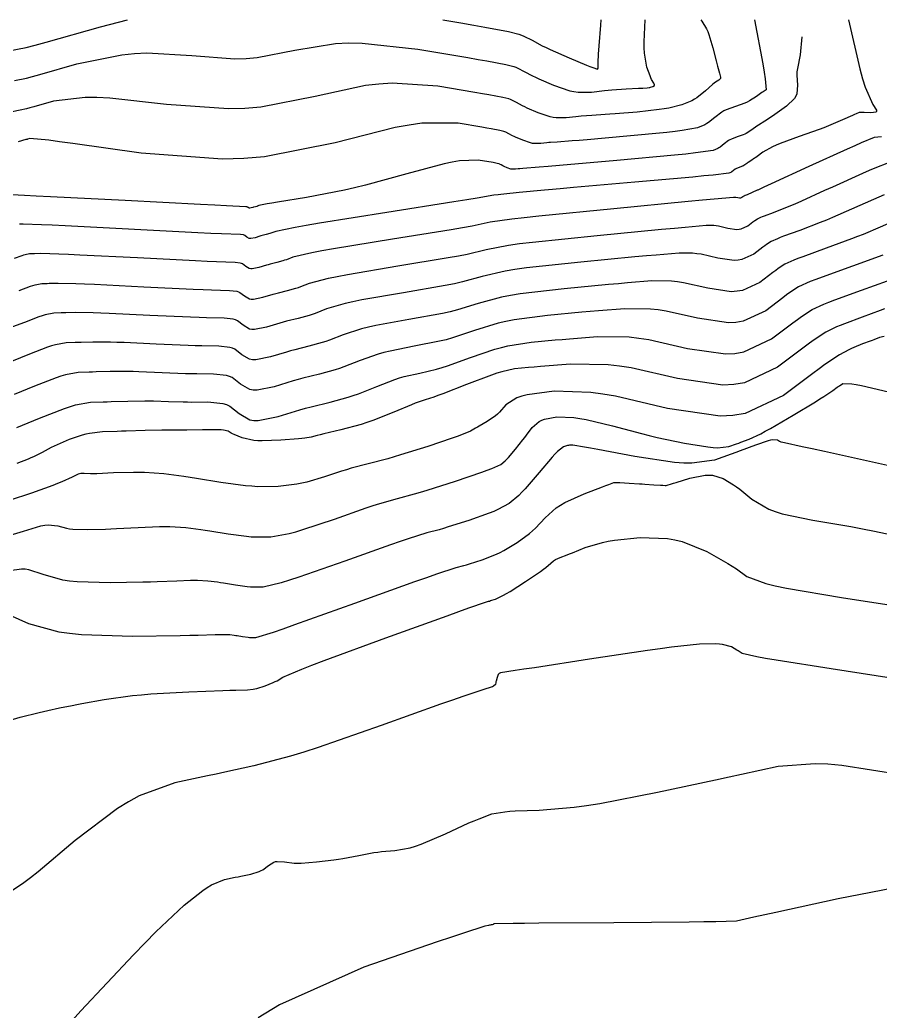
# Model space of a CAD drawing. Header units: metres. Extents: x 837476 to 838477, y 1189012 to 1191014.
# Drawn here: x 837541.3 to 837611.4, y 1190933.2 to 1191013.9 of the extents above; entities that cross this region are included whole.
import ezdxf

# ---------------------------------------------------------------- set-up
doc = ezdxf.new("R2010")
doc.units = ezdxf.units.M
doc.header["$LTSCALE"] = 0.3
doc.layers.add('COTAS 10', color=1, linetype='Continuous')
doc.layers.add('COTAS INT', color=252, linetype='Continuous')

msp = doc.modelspace()

# ---------------------------------------------------------------- linework, layer by layer
at = {"layer": 'COTAS 10'}
for points in [[(837540.443, 1191011.338), (837541.86, 1191011.626), (837542.594, 1191011.816), (837543.476, 1191012.054), (837547.893, 1191013.312), (837550.094, 1191013.872)], [(837608.801, 1191013.872), (837608.802, 1191013.869), (837609.736, 1191009.892), (837609.96, 1191009.083), (837610.168, 1191008.399), (837610.793, 1191006.983), (837611.086, 1191006.517), (837611.085, 1191006.432), (837611.049, 1191006.367), (837610.621, 1191006.293), (837610.076, 1191006.33), (837609.966, 1191006.335), (837609.873, 1191006.338), (837609.685, 1191006.33), (837609.431, 1191006.223), (837609.298, 1191006.164), (837609.137, 1191006.091), (837608.328, 1191005.721), (837607.185, 1191005.236), (837606.813, 1191005.091), (837606.418, 1191004.942), (837604.792, 1191004.365), (837603.256, 1191003.8), (837602.917, 1191003.659), (837602.615, 1191003.524), (837601.839, 1191003.093), (837601.364, 1191002.751), (837601.253, 1191002.673), (837601.15, 1191002.602), (837600.852, 1191002.404), (837600.631, 1191002.262), (837600.576, 1191002.225), (837600.525, 1191002.19), (837600.364, 1191002.074), (837600.205, 1191001.974), (837600.156, 1191001.95), (837600.104, 1191001.926), (837599.895, 1191001.853), (837599.688, 1191001.777), (837599.637, 1191001.752), (837599.589, 1191001.724), (837599.438, 1191001.61), (837599.298, 1191001.499), (837599.257, 1191001.473), (837599.215, 1191001.449), (837599.054, 1191001.381), (837597.78, 1191001.237), (837597.036, 1191001.166), (837596.122, 1191001.08), (837591.409, 1191000.656), (837586.426, 1191000.214), (837585.341, 1191000.117), (837584.385, 1191000.031), (837584.047, 1191000), (837581.998, 1190999.812), (837580.739, 1190999.689), (837580.494, 1190999.663), (837580.293, 1190999.641), (837579.941, 1190999.593), (837578.568, 1190999.364), (837577.724, 1190999.229), (837576.678, 1190999.062), (837571.226, 1190998.197), (837565.723, 1190997.311), (837564.645, 1190997.13), (837563.761, 1190996.976), (837562.181, 1190996.656), (837561.865, 1190996.53), (837561.778, 1190996.5), (837561.691, 1190996.473), (837561.381, 1190996.389), (837561.058, 1190996.309), (837560.963, 1190996.283), (837560.865, 1190996.255), (837560.494, 1190996.143), (837560.157, 1190996.077), (837560.081, 1190996.078), (837560.014, 1190996.087), (837559.832, 1190996.193), (837559.67, 1190996.321), (837559.615, 1190996.345), (837559.555, 1190996.364), (837559.299, 1190996.392), (837557.765, 1190996.455), (837556.899, 1190996.496), (837555.841, 1190996.548), (837545.021, 1190997.096), (837543.97, 1190997.148), (837543.112, 1190997.189), (837541.621, 1190997.251), (837541.406, 1190997.245), (837541.352, 1190997.243), (837541.301, 1190997.241)], [(837575.785, 1191013.872), (837577.248, 1191013.626), (837578.308, 1191013.444), (837579.209, 1191013.288), (837581.137, 1191012.935), (837581.972, 1191012.71), (837582.183, 1191012.635), (837582.386, 1191012.553), (837583.046, 1191012.212), (837583.876, 1191011.763), (837584.185, 1191011.614), (837584.529, 1191011.454), (837586.058, 1191010.784), (837587.481, 1191010.19), (837587.757, 1191010.078), (837587.983, 1191009.988), (837588.373, 1191009.85), (837588.419, 1191009.936), (837588.427, 1191009.987), (837588.433, 1191010.05), (837588.437, 1191010.377), (837588.463, 1191011.092), (837588.483, 1191011.399), (837588.507, 1191011.754), (837588.641, 1191013.432), (837588.671, 1191013.872)], [(837611.6, 1190994.715), (837609.145, 1190993.837), (837606.652, 1190992.932), (837606.136, 1190992.736), (837605.695, 1190992.563), (837604.732, 1190992.139), (837604.036, 1190991.678), (837603.765, 1190991.482), (837603.458, 1190991.258), (837602.065, 1190990.201), (837600.232, 1190989.347), (837599.648, 1190989.249), (837599.032, 1190989.212), (837596.528, 1190989.581), (837593.963, 1190990.165), (837593.307, 1190990.263), (837592.675, 1190990.334), (837590.587, 1190990.364), (837588.448, 1190990.189), (837587.784, 1190990.132), (837587.087, 1190990.07), (837584.311, 1190989.813), (837581.583, 1190989.453), (837580.917, 1190989.327), (837580.289, 1190989.189), (837578.347, 1190988.593), (837576.57, 1190987.987), (837576.046, 1190987.842), (837575.509, 1190987.707), (837573.457, 1190987.304), (837571.477, 1190986.919), (837570.985, 1190986.796), (837570.519, 1190986.667), (837569.039, 1190986.138), (837567.728, 1190985.62), (837567.368, 1190985.496), (837567.009, 1190985.38), (837565.724, 1190985.034), (837564.384, 1190984.701), (837563.99, 1190984.594), (837563.587, 1190984.48), (837562.047, 1190984.016), (837560.651, 1190983.739), (837560.338, 1190983.744), (837560.056, 1190983.783), (837559.304, 1190984.22), (837558.633, 1190984.752), (837558.403, 1190984.852), (837558.154, 1190984.931), (837557.096, 1190985.045), (837555.738, 1190985.049), (837555.3, 1190985.059), (837554.836, 1190985.072), (837552.936, 1190985.154), (837551.024, 1190985.233), (837550.553, 1190985.245), (837550.106, 1190985.253), (837548.702, 1190985.246), (837547.547, 1190985.212), (837547.257, 1190985.203), (837546.98, 1190985.194), (837546.09, 1190985.164), (837545.055, 1190984.977), (837544.687, 1190984.869), (837544.284, 1190984.737), (837542.532, 1190984.058), (837540.867, 1190983.38)], [(837611.974, 1190977.593), (837606.863, 1190978.73), (837605.864, 1190978.95), (837605.044, 1190979.13), (837603.586, 1190979.439), (837603.326, 1190979.5), (837603.263, 1190979.524), (837603.203, 1190979.551), (837603.016, 1190979.674), (837602.646, 1190979.696), (837602.47, 1190979.66), (837602.262, 1190979.605), (837601.245, 1190979.255), (837599.987, 1190978.782), (837599.627, 1190978.65), (837599.262, 1190978.517), (837597.9, 1190978.034), (837596.057, 1190977.782), (837595.389, 1190977.796), (837594.653, 1190977.845), (837591.422, 1190978.325), (837588.411, 1190978.903), (837587.812, 1190979.015), (837587.316, 1190979.105), (837586.375, 1190979.259), (837586.09, 1190979.248), (837586.008, 1190979.235), (837585.924, 1190979.219), (837585.61, 1190979.124), (837585.108, 1190978.728), (837584.905, 1190978.521), (837584.675, 1190978.272), (837583.616, 1190977.023), (837582.487, 1190975.709), (837582.213, 1190975.419), (837581.956, 1190975.162), (837581.17, 1190974.501), (837580.256, 1190974.017), (837579.919, 1190973.871), (837579.546, 1190973.721), (837577.895, 1190973.136), (837576.222, 1190972.602), (837575.835, 1190972.484), (837575.48, 1190972.379), (837574.473, 1190972.109), (837572.965, 1190971.644), (837572.295, 1190971.417), (837571.516, 1190971.147), (837567.787, 1190969.819), (837564.066, 1190968.516), (837563.292, 1190968.263), (837562.628, 1190968.057), (837561.153, 1190967.701), (837560.349, 1190967.694), (837560.107, 1190967.708), (837559.858, 1190967.729), (837558.89, 1190967.862), (837557.923, 1190968.021), (837557.674, 1190968.059), (837557.433, 1190968.093), (837556.632, 1190968.194), (837555.79, 1190968.244), (837555.524, 1190968.247), (837555.243, 1190968.245), (837554.109, 1190968.199), (837552.53, 1190968.131), (837551.968, 1190968.115), (837551.352, 1190968.1), (837548.68, 1190968.056), (837546.006, 1190968.136), (837545.388, 1190968.199), (837544.825, 1190968.279), (837543.235, 1190968.719), (837542.061, 1190969.104), (837541.76, 1190969.151), (837541.47, 1190969.171), (837540.507, 1190969.026)], [(837613.281, 1190943.379), (837607.956, 1190942.341), (837602.896, 1190941.23), (837601.101, 1190940.836), (837599.679, 1190940.525), (837597.995, 1190940.471), (837597.022, 1190940.456), (837595.829, 1190940.441), (837589.692, 1190940.389), (837583.599, 1190940.345), (837582.434, 1190940.336), (837581.495, 1190940.329), (837579.992, 1190940.313), (837579.957, 1190940.3), (837579.944, 1190940.294), (837579.929, 1190940.288), (837579.864, 1190940.258), (837579.798, 1190940.229), (837579.782, 1190940.224), (837579.767, 1190940.219), (837579.725, 1190940.212), (837579.622, 1190940.195), (837579.569, 1190940.184), (837579.507, 1190940.172), (837579.192, 1190940.105), (837577.451, 1190939.544), (837576.488, 1190939.22), (837575.317, 1190938.822), (837569.352, 1190936.773), (837562.483, 1190933.702), (837560.742, 1190932.66)]]:
    msp.add_lwpolyline(points, dxfattribs=at)
at = {"layer": 'COTAS INT'}
for points in [[(837596.792, 1191013.872), (837596.864, 1191013.776), (837597.251, 1191013.146), (837597.35, 1191012.921), (837597.447, 1191012.674), (837597.768, 1191011.602), (837598.035, 1191010.548), (837598.098, 1191010.312), (837598.155, 1191010.101), (837598.319, 1191009.544), (837598.39, 1191009.213), (837598.388, 1191009.146), (837598.377, 1191009.089), (837598.259, 1191008.97), (837597.983, 1191008.804), (837597.873, 1191008.718), (837597.748, 1191008.615), (837597.174, 1191008.096), (837596.471, 1191007.533), (837596.264, 1191007.403), (837596.052, 1191007.283), (837595.245, 1191006.942), (837594.174, 1191006.69), (837593.796, 1191006.627), (837593.383, 1191006.566), (837591.599, 1191006.37), (837589.807, 1191006.219), (837589.389, 1191006.186), (837589.005, 1191006.158), (837587.903, 1191006.088), (837587.048, 1191006.032), (837586.82, 1191006.012), (837586.595, 1191005.989), (837585.816, 1191005.893), (837585.008, 1191005.889), (837584.765, 1191005.925), (837584.514, 1191005.978), (837583.542, 1191006.305), (837582.648, 1191006.696), (837582.447, 1191006.79), (837582.266, 1191006.877), (837581.781, 1191007.14), (837581.395, 1191007.339), (837581.276, 1191007.387), (837581.153, 1191007.431), (837580.665, 1191007.562), (837579.537, 1191007.768), (837579.011, 1191007.86), (837578.391, 1191007.966), (837575.378, 1191008.473), (837571.642, 1191008.712), (837570.567, 1191008.649), (837569.473, 1191008.529), (837565.378, 1191007.632), (837560.96, 1191006.766), (837559.664, 1191006.666), (837558.337, 1191006.627), (837553.279, 1191006.994), (837548.665, 1191007.497), (837547.616, 1191007.544), (837546.668, 1191007.551), (837544.07, 1191007.244), (837542.47, 1191006.788), (837542.151, 1191006.702), (837541.886, 1191006.633), (837541.373, 1191006.529), (837540.713, 1191006.389)], [(837540.908, 1191008.933), (837541.873, 1191009.13), (837542.373, 1191009.259), (837542.973, 1191009.421), (837545.982, 1191010.278), (837549.646, 1191011.034), (837550.66, 1191011.132), (837551.673, 1191011.183), (837555.331, 1191010.966), (837558.845, 1191010.711), (837559.767, 1191010.738), (837560.667, 1191010.807), (837563.736, 1191011.408), (837567.049, 1191011.954), (837568.103, 1191011.987), (837569.217, 1191011.97), (837573.736, 1191011.483), (837577.819, 1191010.796), (837578.659, 1191010.652), (837579.373, 1191010.528), (837580.901, 1191010.248), (837581.562, 1191010.07), (837581.73, 1191010.011), (837581.89, 1191009.946), (837582.414, 1191009.676), (837583.071, 1191009.32), (837583.316, 1191009.202), (837583.588, 1191009.075), (837584.8, 1191008.544), (837586.118, 1191008.102), (837586.458, 1191008.03), (837586.786, 1191007.981), (837587.882, 1191007.986), (837588.938, 1191008.117), (837589.242, 1191008.147), (837589.552, 1191008.175), (837590.711, 1191008.251), (837591.699, 1191008.3), (837591.9, 1191008.311), (837592.071, 1191008.32), (837592.424, 1191008.342), (837592.583, 1191008.365), (837592.63, 1191008.375), (837592.679, 1191008.387), (837592.868, 1191008.441), (837593.001, 1191008.524), (837593.015, 1191008.554), (837593.019, 1191008.586), (837592.949, 1191008.73), (837592.781, 1191009.025), (837592.724, 1191009.154), (837592.661, 1191009.303), (837592.395, 1191010.013), (837592.196, 1191011.167), (837592.175, 1191011.596), (837592.17, 1191012.073), (837592.261, 1191013.872)], [(837601.143, 1191013.872), (837601.145, 1191013.86), (837601.824, 1191010.292), (837601.944, 1191009.608), (837602.034, 1191009.057), (837602.118, 1191008.166), (837601.93, 1191008.066), (837601.85, 1191008.013), (837601.758, 1191007.95), (837601.326, 1191007.63), (837600.752, 1191007.27), (837600.571, 1191007.181), (837600.38, 1191007.096), (837599.614, 1191006.829), (837598.851, 1191006.548), (837598.664, 1191006.454), (837598.486, 1191006.354), (837597.929, 1191005.934), (837597.413, 1191005.522), (837597.262, 1191005.426), (837597.106, 1191005.338), (837596.514, 1191005.088), (837595.259, 1191004.862), (837594.686, 1191004.79), (837594.014, 1191004.713), (837590.774, 1191004.398), (837587.543, 1191004.117), (837586.877, 1191004.061), (837586.312, 1191004.015), (837585.096, 1191003.925), (837584.544, 1191003.889), (837584.397, 1191003.876), (837584.252, 1191003.862), (837583.75, 1191003.799), (837583.229, 1191003.797), (837583.072, 1191003.82), (837582.911, 1191003.854), (837582.284, 1191004.065), (837581.707, 1191004.317), (837581.578, 1191004.378), (837581.461, 1191004.434), (837581.148, 1191004.603), (837580.899, 1191004.732), (837580.823, 1191004.763), (837580.743, 1191004.791), (837580.429, 1191004.876), (837579.702, 1191005.009), (837579.362, 1191005.068), (837578.962, 1191005.136), (837577.02, 1191005.463), (837574.066, 1191005.454), (837573.03, 1191005.31), (837571.898, 1191005.105), (837567.02, 1191003.855), (837561.253, 1191002.725), (837559.562, 1191002.595), (837557.829, 1191002.544), (837551.227, 1191003.023), (837545.656, 1191003.812), (837544.573, 1191003.956), (837543.69, 1191004.069), (837542.158, 1191004.21), (837541.968, 1191004.155), (837541.93, 1191004.145), (837541.898, 1191004.137), (837541.837, 1191004.125), (837541.197, 1191003.951)], [(837605.011, 1191012.501), (837604.879, 1191011.03), (837604.646, 1191009.912), (837604.614, 1191009.636), (837604.596, 1191009.375), (837604.646, 1191008.553), (837604.597, 1191007.849), (837604.517, 1191007.663), (837604.408, 1191007.481), (837603.771, 1191006.853), (837602.996, 1191006.298), (837602.8, 1191006.162), (837602.611, 1191006.034), (837601.996, 1191005.632), (837601.478, 1191005.298), (837601.35, 1191005.213), (837601.229, 1191005.13), (837600.852, 1191004.857), (837600.481, 1191004.624), (837600.365, 1191004.567), (837600.243, 1191004.512), (837599.755, 1191004.341), (837599.27, 1191004.162), (837599.15, 1191004.103), (837599.038, 1191004.039), (837598.683, 1191003.772), (837598.355, 1191003.51), (837598.259, 1191003.449), (837598.161, 1191003.394), (837597.784, 1191003.235), (837596.344, 1191003.034), (837595.575, 1191002.952), (837594.645, 1191002.859), (837589.949, 1191002.426), (837585.279, 1191002.016), (837584.366, 1191001.937), (837583.618, 1191001.872), (837582.288, 1191001.763), (837582.04, 1191001.746), (837581.974, 1191001.741), (837581.909, 1191001.734), (837581.684, 1191001.706), (837581.45, 1191001.705), (837581.38, 1191001.716), (837581.307, 1191001.731), (837581.025, 1191001.825), (837580.767, 1191001.939), (837580.708, 1191001.966), (837580.656, 1191001.991), (837580.516, 1191002.067), (837580.404, 1191002.125), (837580.37, 1191002.139), (837580.334, 1191002.151), (837580.192, 1191002.189), (837579.866, 1191002.249), (837579.714, 1191002.276), (837579.534, 1191002.306), (837578.662, 1191002.453), (837577.135, 1191002.389), (837576.542, 1191002.286), (837575.877, 1191002.147), (837572.861, 1191001.338), (837569.48, 1191000.405), (837568.584, 1191000.188), (837567.759, 1191000), (837564.679, 1190999.412), (837562.314, 1190999.032), (837561.852, 1190998.955), (837561.474, 1190998.89), (837560.809, 1190998.759), (837560.692, 1190998.713), (837560.66, 1190998.701), (837560.628, 1190998.691), (837560.512, 1190998.66), (837560.392, 1190998.63), (837560.357, 1190998.621), (837560.321, 1190998.611), (837560.183, 1190998.569), (837560.058, 1190998.544), (837560.03, 1190998.545), (837560.005, 1190998.548), (837559.938, 1190998.587), (837559.878, 1190998.635), (837559.857, 1190998.644), (837559.835, 1190998.651), (837559.74, 1190998.661), (837558.17, 1190998.736), (837557.218, 1190998.784), (837556.042, 1190998.843), (837549.924, 1190999.156), (837543.821, 1190999.469), (837542.654, 1190999.528), (837541.713, 1190999.576), (837540.205, 1190999.652)], [(837611.506, 1191004.358), (837610.887, 1191004.291), (837609.846, 1191003.859), (837609.322, 1191003.628), (837608.697, 1191003.347), (837605.591, 1191001.929), (837602.524, 1191000.52), (837601.923, 1191000.246), (837601.43, 1191000.022), (837601.38, 1191000), (837600.548, 1190999.631), (837600.399, 1190999.576), (837600.368, 1190999.565), (837600.341, 1190999.554), (837600.284, 1190999.529), (837600.242, 1190999.501), (837600.226, 1190999.49), (837600.207, 1190999.476), (837600.124, 1190999.413), (837600.014, 1190999.362), (837599.979, 1190999.356), (837599.942, 1190999.353), (837599.792, 1190999.376), (837599.638, 1190999.411), (837599.599, 1190999.416), (837599.561, 1190999.421), (837599.436, 1190999.423), (837597.873, 1190999.276), (837596.928, 1190999.186), (837595.762, 1190999.076), (837589.702, 1190998.5), (837583.588, 1190997.896), (837582.389, 1190997.768), (837581.403, 1190997.656), (837579.622, 1190997.393), (837578.168, 1190997.089), (837577.388, 1190996.951), (837576.444, 1190996.791), (837571.672, 1190996.019), (837566.873, 1190995.232), (837565.913, 1190995.063), (837565.113, 1190994.914), (837563.552, 1190994.552), (837563.037, 1190994.348), (837562.896, 1190994.3), (837562.755, 1190994.254), (837562.25, 1190994.118), (837561.723, 1190993.987), (837561.568, 1190993.945), (837561.41, 1190993.9), (837560.805, 1190993.718), (837560.256, 1190993.609), (837560.133, 1190993.611), (837560.022, 1190993.627), (837559.726, 1190993.798), (837559.463, 1190994.007), (837559.372, 1190994.046), (837559.275, 1190994.078), (837558.859, 1190994.122), (837557.359, 1190994.173), (837556.579, 1190994.209), (837555.64, 1190994.253), (837550.928, 1190994.489), (837546.222, 1190994.723), (837545.287, 1190994.767), (837544.511, 1190994.802), (837543.038, 1190994.85), (837542.533, 1190994.835), (837542.437, 1190994.832), (837542.126, 1190994.821), (837541.765, 1190994.756), (837541.636, 1190994.718), (837541.495, 1190994.672), (837540.884, 1190994.435)], [(837541.296, 1190991.841), (837542.192, 1190992.188), (837542.399, 1190992.256), (837542.587, 1190992.311), (837543.117, 1190992.407), (837543.572, 1190992.422), (837543.714, 1190992.427), (837543.862, 1190992.432), (837544.454, 1190992.449), (837545.91, 1190992.415), (837546.603, 1190992.387), (837547.422, 1190992.351), (837551.43, 1190992.155), (837555.439, 1190991.958), (837556.259, 1190991.921), (837556.954, 1190991.892), (837558.418, 1190991.853), (837558.995, 1190991.791), (837559.13, 1190991.748), (837559.255, 1190991.693), (837559.621, 1190991.404), (837560.031, 1190991.166), (837560.184, 1190991.144), (837560.355, 1190991.142), (837561.115, 1190991.292), (837561.954, 1190991.545), (837562.174, 1190991.607), (837562.388, 1190991.666), (837563.118, 1190991.847), (837563.818, 1190992.036), (837564.014, 1190992.099), (837564.21, 1190992.166), (837564.924, 1190992.449), (837566.464, 1190992.852), (837567.181, 1190992.996), (837568.024, 1190993.154), (837572.118, 1190993.84), (837576.211, 1190994.52), (837577.053, 1190994.674), (837577.769, 1190994.813), (837579.304, 1190995.193), (837581.124, 1190995.539), (837582.021, 1190995.658), (837583.087, 1190995.786), (837588.354, 1190996.328), (837593.593, 1190996.824), (837594.642, 1190996.923), (837595.517, 1190997.004), (837597.224, 1190997.158), (837597.839, 1190997.149), (837598.026, 1190997.128), (837598.219, 1190997.099), (837598.976, 1190996.927), (837599.714, 1190996.818), (837599.896, 1190996.829), (837600.068, 1190996.858), (837600.609, 1190997.11), (837601.02, 1190997.421), (837601.11, 1190997.488), (837601.191, 1190997.545), (837601.396, 1190997.681), (837601.68, 1190997.807), (837601.81, 1190997.857), (837601.962, 1190997.915), (837602.697, 1190998.182), (837603.972, 1190998.695), (837604.465, 1190998.908), (837605.019, 1190999.151), (837606.892, 1191000), (837607.521, 1191000.285), (837609.985, 1191001.399), (837610.513, 1191001.629), (837610.975, 1191001.825), (837612.089, 1191002.251)], [(837611.705, 1190999.63), (837611.273, 1190999.45), (837607.513, 1190997.782), (837607.008, 1190997.57), (837606.515, 1190997.369), (837604.846, 1190996.734), (837603.525, 1190996.254), (837603.252, 1190996.15), (837603.018, 1190996.059), (837602.508, 1190995.834), (837602.139, 1190995.59), (837601.995, 1190995.486), (837601.833, 1190995.367), (837601.095, 1190994.807), (837600.123, 1190994.354), (837599.814, 1190994.303), (837599.487, 1190994.283), (837598.16, 1190994.478), (837596.801, 1190994.788), (837596.453, 1190994.84), (837596.118, 1190994.878), (837595.012, 1190994.893), (837593.161, 1190994.732), (837592.356, 1190994.659), (837591.425, 1190994.573), (837587.006, 1190994.156), (837582.585, 1190993.675), (837581.653, 1190993.547), (837580.846, 1190993.423), (837578.985, 1190992.993), (837577.369, 1190992.538), (837576.717, 1190992.397), (837575.977, 1190992.249), (837572.564, 1190991.661), (837569.175, 1190991.076), (837568.449, 1190990.93), (837567.816, 1190990.79), (837566.295, 1190990.345), (837565.382, 1190989.984), (837565.132, 1190989.898), (837564.882, 1190989.817), (837563.987, 1190989.576), (837563.053, 1190989.344), (837562.779, 1190989.269), (837562.498, 1190989.19), (837561.426, 1190988.867), (837560.453, 1190988.674), (837560.235, 1190988.677), (837560.039, 1190988.705), (837559.515, 1190989.009), (837559.048, 1190989.38), (837558.888, 1190989.449), (837558.715, 1190989.504), (837557.977, 1190989.583), (837556.549, 1190989.611), (837555.939, 1190989.634), (837555.238, 1190989.663), (837551.932, 1190989.821), (837548.623, 1190989.978), (837547.92, 1190990.006), (837547.309, 1190990.027), (837545.87, 1190990.048), (837545.09, 1190990.025), (837544.895, 1190990.019), (837544.708, 1190990.013), (837544.108, 1190989.993), (837543.41, 1190989.866), (837543.162, 1190989.794), (837542.89, 1190989.704), (837541.708, 1190989.247), (837540.432, 1190988.777)], [(837612.511, 1190997.487), (837611.382, 1190996.999), (837610.008, 1190996.414), (837609.55, 1190996.232), (837609.057, 1190996.042), (837606.995, 1190995.286), (837605.089, 1190994.593), (837604.694, 1190994.443), (837604.357, 1190994.311), (837603.62, 1190993.986), (837603.088, 1190993.634), (837602.88, 1190993.484), (837602.645, 1190993.312), (837601.58, 1190992.504), (837600.178, 1190991.851), (837599.731, 1190991.776), (837599.259, 1190991.748), (837597.344, 1190992.03), (837595.382, 1190992.476), (837594.88, 1190992.552), (837594.396, 1190992.606), (837592.799, 1190992.629), (837590.805, 1190992.461), (837590.07, 1190992.395), (837589.256, 1190992.321), (837585.659, 1190991.985), (837582.084, 1190991.564), (837581.285, 1190991.437), (837580.568, 1190991.306), (837578.666, 1190990.793), (837576.97, 1190990.262), (837576.382, 1190990.119), (837575.743, 1190989.978), (837573.011, 1190989.483), (837570.326, 1190988.998), (837569.717, 1190988.863), (837569.167, 1190988.729), (837567.667, 1190988.242), (837566.555, 1190987.802), (837566.25, 1190987.697), (837565.946, 1190987.599), (837564.856, 1190987.305), (837563.719, 1190987.022), (837563.385, 1190986.932), (837563.042, 1190986.835), (837561.737, 1190986.441), (837560.552, 1190986.207), (837560.286, 1190986.21), (837560.048, 1190986.244), (837559.409, 1190986.615), (837558.841, 1190987.066), (837558.646, 1190987.15), (837558.434, 1190987.218), (837557.536, 1190987.314), (837556.143, 1190987.33), (837555.62, 1190987.346), (837555.037, 1190987.368), (837552.434, 1190987.488), (837549.824, 1190987.606), (837549.236, 1190987.625), (837548.707, 1190987.64), (837547.286, 1190987.647), (837546.319, 1190987.618), (837546.076, 1190987.611), (837545.844, 1190987.604), (837545.099, 1190987.578), (837544.233, 1190987.421), (837543.924, 1190987.331), (837543.587, 1190987.221), (837542.12, 1190986.652), (837540.65, 1190986.078)], [(837541.085, 1190980.681), (837542.944, 1190981.464), (837544.981, 1190982.253), (837545.45, 1190982.406), (837545.878, 1190982.532), (837547.082, 1190982.75), (837548.116, 1190982.785), (837548.438, 1190982.795), (837548.775, 1190982.805), (837550.118, 1190982.845), (837551.505, 1190982.865), (837551.869, 1190982.864), (837552.225, 1190982.86), (837553.438, 1190982.82), (837554.635, 1190982.777), (837554.98, 1190982.771), (837555.332, 1190982.768), (837556.655, 1190982.775), (837557.874, 1190982.644), (837558.161, 1190982.553), (837558.426, 1190982.438), (837559.198, 1190981.826), (837560.065, 1190981.323), (837560.389, 1190981.277), (837560.75, 1190981.271), (837562.358, 1190981.59), (837564.131, 1190982.125), (837564.596, 1190982.256), (837565.049, 1190982.379), (837566.593, 1190982.763), (837568.073, 1190983.162), (837568.486, 1190983.295), (837568.9, 1190983.438), (837570.41, 1190984.035), (837571.87, 1190984.605), (837572.253, 1190984.73), (837572.628, 1190984.841), (837573.903, 1190985.125), (837575.276, 1190985.436), (837575.711, 1190985.565), (837576.17, 1190985.711), (837578.029, 1190986.393), (837580.011, 1190987.072), (837580.549, 1190987.217), (837581.081, 1190987.343), (837582.963, 1190987.641), (837584.919, 1190987.818), (837585.497, 1190987.868), (837586.092, 1190987.918), (837588.375, 1190988.1), (837590.953, 1190988.063), (837591.734, 1190987.975), (837592.544, 1190987.853), (837595.712, 1190987.132), (837598.804, 1190986.677), (837599.566, 1190986.723), (837600.287, 1190986.843), (837602.551, 1190987.898), (837604.271, 1190989.203), (837604.649, 1190989.481), (837604.985, 1190989.722), (837605.844, 1190990.291), (837606.814, 1190990.738), (837607.22, 1190990.901), (837607.686, 1190991.082), (837609.864, 1190991.881), (837611.996, 1190992.642)], [(837611.74, 1190990.349), (837611.384, 1190990.217), (837609.91, 1190989.685), (837608.471, 1190989.144), (837608.137, 1190989.007), (837607.83, 1190988.875), (837606.956, 1190988.444), (837605.934, 1190987.766), (837605.534, 1190987.479), (837605.084, 1190987.149), (837603.036, 1190985.596), (837600.341, 1190984.34), (837599.483, 1190984.196), (837598.576, 1190984.142), (837594.896, 1190984.683), (837591.126, 1190985.542), (837590.161, 1190985.687), (837589.232, 1190985.791), (837586.163, 1190985.835), (837583.736, 1190985.646), (837583.211, 1190985.604), (837582.75, 1190985.567), (837581.616, 1190985.469), (837580.58, 1190985.232), (837580.181, 1190985.107), (837579.733, 1190984.955), (837577.71, 1190984.194), (837575.771, 1190983.436), (837575.376, 1190983.287), (837575.042, 1190983.166), (837574.349, 1190982.946), (837573.778, 1190982.763), (837573.522, 1190982.663), (837573.222, 1190982.543), (837571.782, 1190981.932), (837570.073, 1190981.255), (837569.604, 1190981.094), (837569.136, 1190980.943), (837567.462, 1190980.492), (837566.081, 1190980.173), (837565.799, 1190980.107), (837565.56, 1190980.049), (837565.058, 1190979.92), (837564.548, 1190979.837), (837564.304, 1190979.809), (837564.016, 1190979.779), (837562.601, 1190979.652), (837561.077, 1190979.598), (837560.719, 1190979.614), (837560.388, 1190979.642), (837559.427, 1190979.856), (837558.781, 1190980.12), (837558.649, 1190980.181), (837558.538, 1190980.236), (837558.308, 1190980.39), (837557.928, 1190980.479), (837557.723, 1190980.494), (837557.474, 1190980.505), (837556.214, 1190980.506), (837554.927, 1190980.486), (837554.661, 1190980.484), (837554.433, 1190980.482), (837553.939, 1190980.487), (837553.426, 1190980.488), (837553.186, 1190980.484), (837552.904, 1190980.478), (837551.534, 1190980.444), (837550.003, 1190980.399), (837549.619, 1190980.387), (837549.252, 1190980.375), (837548.073, 1190980.335), (837547.007, 1190980.216), (837546.711, 1190980.155), (837546.416, 1190980.081), (837545.35, 1190979.711), (837544.367, 1190979.278), (837544.123, 1190979.164), (837543.893, 1190979.053), (837543.165, 1190978.672), (837542.455, 1190978.313), (837542.235, 1190978.214), (837542.006, 1190978.117), (837541.096, 1190977.769)], [(837611.713, 1190988.095), (837611.336, 1190988.006), (837610.879, 1190987.827), (837610.733, 1190987.772), (837610.579, 1190987.715), (837609.957, 1190987.49), (837609.256, 1190987.207), (837609.053, 1190987.113), (837608.846, 1190987.013), (837608.068, 1190986.596), (837606.882, 1190985.81), (837606.419, 1190985.477), (837605.896, 1190985.094), (837603.521, 1190983.293), (837600.396, 1190981.836), (837599.4, 1190981.67), (837598.349, 1190981.606), (837594.08, 1190982.235), (837589.843, 1190983.241), (837588.811, 1190983.415), (837587.839, 1190983.545), (837584.84, 1190983.639), (837582.656, 1190983.351), (837582.199, 1190983.24), (837581.806, 1190983.115), (837580.919, 1190982.552), (837580.399, 1190981.945), (837580.237, 1190981.792), (837580.068, 1190981.646), (837579.391, 1190981.175), (837578.742, 1190980.796), (837578.59, 1190980.708), (837578.449, 1190980.628), (837578.042, 1190980.397), (837577.306, 1190980.097), (837576.959, 1190979.971), (837576.549, 1190979.828), (837574.551, 1190979.159), (837572.345, 1190978.462), (837571.804, 1190978.301), (837571.294, 1190978.154), (837569.702, 1190977.736), (837568.309, 1190977.374), (837567.923, 1190977.261), (837567.537, 1190977.144), (837566.142, 1190976.674), (837564.717, 1190976.247), (837564.311, 1190976.157), (837563.901, 1190976.078), (837562.38, 1190975.893), (837560.719, 1190975.878), (837560.221, 1190975.907), (837559.707, 1190975.951), (837557.709, 1190976.226), (837555.713, 1190976.555), (837555.199, 1190976.632), (837554.702, 1190976.703), (837553.049, 1190976.91), (837551.484, 1190977.025), (837551.044, 1190977.038), (837550.6, 1190977.043), (837548.971, 1190976.993), (837547.601, 1190976.925), (837547.32, 1190976.918), (837547.082, 1190976.917), (837546.58, 1190976.958), (837546.292, 1190976.958), (837546.19, 1190976.931), (837546.077, 1190976.893), (837545.589, 1190976.657), (837544.747, 1190976.266), (837544.411, 1190976.13), (837544.031, 1190975.982), (837542.286, 1190975.344), (837540.461, 1190974.746)], [(837540.015, 1190971.767), (837541.622, 1190972.264), (837543.049, 1190972.681), (837543.369, 1190972.739), (837543.657, 1190972.772), (837544.423, 1190972.686), (837545.132, 1190972.49), (837545.384, 1190972.454), (837545.659, 1190972.426), (837546.852, 1190972.39), (837548.305, 1190972.426), (837548.744, 1190972.443), (837549.199, 1190972.463), (837550.975, 1190972.561), (837552.712, 1190972.631), (837553.142, 1190972.634), (837553.55, 1190972.629), (837554.84, 1190972.552), (837556.068, 1190972.398), (837556.437, 1190972.345), (837556.818, 1190972.288), (837558.299, 1190972.044), (837559.782, 1190971.84), (837560.164, 1190971.808), (837560.534, 1190971.786), (837561.766, 1190971.797), (837563.264, 1190972.067), (837563.801, 1190972.21), (837564.392, 1190972.382), (837566.965, 1190973.246), (837569.526, 1190974.146), (837570.109, 1190974.339), (837570.637, 1190974.509), (837572.088, 1190974.922), (837573.476, 1190975.296), (837573.965, 1190975.44), (837574.499, 1190975.603), (837576.806, 1190976.338), (837578.955, 1190977.061), (837579.39, 1190977.215), (837579.755, 1190977.35), (837580.495, 1190977.67), (837580.854, 1190977.981), (837580.978, 1190978.109), (837581.113, 1190978.256), (837581.694, 1190978.938), (837582.3, 1190979.697), (837582.452, 1190979.891), (837582.596, 1190980.08), (837583.062, 1190980.705), (837583.624, 1190981.191), (837583.83, 1190981.291), (837584.058, 1190981.376), (837585.063, 1190981.561), (837586.455, 1190981.501), (837586.927, 1190981.431), (837587.436, 1190981.339), (837589.586, 1190980.817), (837591.945, 1190980.193), (837592.585, 1190980.037), (837593.22, 1190979.888), (837595.468, 1190979.411), (837597.367, 1190979.107), (837597.782, 1190979.067), (837598.15, 1190979.047), (837599.076, 1190979.135), (837599.7, 1190979.358), (837599.877, 1190979.422), (837600.055, 1190979.488), (837600.71, 1190979.735), (837601.667, 1190980.192), (837602.034, 1190980.389), (837602.447, 1190980.618), (837604.306, 1190981.7), (837606.109, 1190982.79), (837606.486, 1190983.022), (837606.809, 1190983.225), (837607.533, 1190983.71), (837607.887, 1190983.973), (837607.977, 1190984.036), (837608.063, 1190984.095), (837608.347, 1190984.272), (837609.074, 1190984.258), (837609.441, 1190984.196), (837609.878, 1190984.109), (837612.053, 1190983.585)], [(837540.466, 1190965.436), (837542.046, 1190964.752), (837544.517, 1190964.069), (837545.393, 1190963.943), (837546.352, 1190963.845), (837550.509, 1190963.721), (837554.4, 1190963.773), (837555.192, 1190963.786), (837555.86, 1190963.798), (837557.242, 1190963.838), (837557.773, 1190963.859), (837557.905, 1190963.86), (837558.029, 1190963.859), (837558.423, 1190963.835), (837558.798, 1190963.788), (837558.911, 1190963.772), (837559.028, 1190963.755), (837559.48, 1190963.68), (837559.933, 1190963.618), (837560.05, 1190963.608), (837560.163, 1190963.601), (837560.54, 1190963.605), (837561.991, 1190964.047), (837562.782, 1190964.317), (837563.741, 1190964.651), (837568.609, 1190966.391), (837573.505, 1190968.149), (837574.482, 1190968.495), (837575.294, 1190968.779), (837576.858, 1190969.295), (837577.484, 1190969.463), (837577.704, 1190969.528), (837577.945, 1190969.601), (837578.984, 1190969.933), (837580.136, 1190970.381), (837580.448, 1190970.527), (837580.756, 1190970.684), (837581.844, 1190971.331), (837582.839, 1190972.071), (837583.089, 1190972.287), (837583.328, 1190972.507), (837584.1, 1190973.339), (837585.017, 1190974.165), (837585.347, 1190974.381), (837585.71, 1190974.591), (837587.3, 1190975.306), (837588.766, 1190975.858), (837589.052, 1190975.965), (837589.286, 1190976.054), (837589.699, 1190976.211), (837589.934, 1190976.222), (837590.057, 1190976.219), (837590.204, 1190976.213), (837590.945, 1190976.169), (837591.801, 1190976.112), (837592.022, 1190976.097), (837592.236, 1190976.083), (837592.95, 1190976.039), (837593.499, 1190976.005), (837593.608, 1190975.998), (837593.699, 1190975.992), (837593.873, 1190975.975), (837593.934, 1190975.973), (837593.953, 1190975.975), (837593.973, 1190975.978), (837594.055, 1190976.001), (837594.39, 1190976.106), (837594.57, 1190976.161), (837594.789, 1190976.228), (837595.893, 1190976.564), (837597.132, 1190976.812), (837597.436, 1190976.823), (837597.723, 1190976.808), (837598.615, 1190976.548), (837599.446, 1190976.031), (837599.694, 1190975.855), (837599.95, 1190975.664), (837600.939, 1190974.854), (837602.334, 1190974.043), (837602.846, 1190973.852), (837603.413, 1190973.675), (837605.913, 1190973.153), (837609.011, 1190972.63), (837609.953, 1190972.452), (837610.933, 1190972.259), (837614.78, 1190971.441)], [(837539.611, 1190956.616), (837541.376, 1190957.125), (837542.913, 1190957.493), (837543.273, 1190957.578), (837543.606, 1190957.656), (837544.573, 1190957.874), (837545.607, 1190958.082), (837545.982, 1190958.152), (837546.395, 1190958.229), (837548.204, 1190958.554), (837550.516, 1190958.871), (837551.245, 1190958.943), (837552.013, 1190959.007), (837555.11, 1190959.182), (837557.878, 1190959.284), (837558.439, 1190959.304), (837558.911, 1190959.319), (837559.872, 1190959.339), (837560.322, 1190959.386), (837560.471, 1190959.418), (837560.632, 1190959.457), (837561.3, 1190959.666), (837561.973, 1190959.933), (837562.137, 1190960.009), (837562.29, 1190960.086), (837562.761, 1190960.369), (837564.293, 1190961.038), (837565.115, 1190961.357), (837566.109, 1190961.734), (837571.139, 1190963.581), (837576.126, 1190965.38), (837577.095, 1190965.727), (837577.884, 1190966.009), (837579.243, 1190966.481), (837579.488, 1190966.547), (837579.574, 1190966.572), (837579.667, 1190966.601), (837580.073, 1190966.73), (837580.726, 1190967.04), (837580.976, 1190967.183), (837581.256, 1190967.351), (837582.518, 1190968.161), (837583.721, 1190968.981), (837583.965, 1190969.155), (837584.169, 1190969.305), (837584.585, 1190969.655), (837584.796, 1190969.846), (837584.872, 1190969.896), (837584.956, 1190969.944), (837585.323, 1190970.109), (837585.89, 1190970.329), (837586.1, 1190970.412), (837586.334, 1190970.505), (837587.369, 1190970.922), (837588.776, 1190971.34), (837589.244, 1190971.433), (837589.745, 1190971.517), (837591.84, 1190971.738), (837594.084, 1190971.658), (837594.68, 1190971.552), (837595.265, 1190971.409), (837597.286, 1190970.589), (837598.972, 1190969.637), (837599.345, 1190969.41), (837599.678, 1190969.2), (837600.542, 1190968.573), (837602.087, 1190967.994), (837602.85, 1190967.814), (837603.757, 1190967.625), (837608.241, 1190966.868), (837612.977, 1190966.131)], [(837612.27, 1190960.307), (837607.403, 1190961.057), (837602.929, 1190961.75), (837602.062, 1190961.895), (837601.355, 1190962.018), (837600.145, 1190962.292), (837599.914, 1190962.46), (837599.825, 1190962.516), (837599.725, 1190962.577), (837599.274, 1190962.832), (837598.561, 1190963.039), (837598.295, 1190963.07), (837598, 1190963.089), (837596.688, 1190963.061), (837594.397, 1190962.811), (837593.484, 1190962.69), (837592.451, 1190962.545), (837587.716, 1190961.836), (837583.247, 1190961.146), (837582.382, 1190961.014), (837581.679, 1190960.907), (837580.484, 1190960.735), (837580.353, 1190960.671), (837580.32, 1190960.632), (837580.289, 1190960.584), (837580.19, 1190960.335), (837580.117, 1190960.063), (837580.103, 1190960), (837580.09, 1190959.943), (837580.066, 1190959.781), (837579.917, 1190959.642), (837579.826, 1190959.598), (837579.713, 1190959.552), (837579.126, 1190959.37), (837577.401, 1190958.802), (837576.571, 1190958.513), (837575.587, 1190958.167), (837570.763, 1190956.444), (837565.633, 1190954.664), (837564.456, 1190954.283), (837563.386, 1190953.949), (837560.402, 1190953.147), (837558.02, 1190952.64), (837557.329, 1190952.494), (837556.625, 1190952.345), (837553.967, 1190951.783), (837551.051, 1190950.709), (837550.183, 1190950.237), (837549.29, 1190949.689), (837545.846, 1190947.08), (837542.829, 1190944.543), (837542.205, 1190944.041), (837541.671, 1190943.626), (837540.506, 1190942.849)], [(837542.053, 1190928.465), (837546.292, 1190933.226), (837550.581, 1190937.773), (837551.543, 1190938.763), (837552.407, 1190939.638), (837554.713, 1190941.828), (837556.231, 1190943.017), (837556.599, 1190943.26), (837556.945, 1190943.467), (837558.002, 1190943.901), (837558.882, 1190944.087), (837559.116, 1190944.137), (837559.344, 1190944.185), (837560.133, 1190944.353), (837560.817, 1190944.557), (837560.98, 1190944.629), (837561.132, 1190944.707), (837561.583, 1190945.044), (837562.01, 1190945.32), (837562.147, 1190945.36), (837562.29, 1190945.384), (837562.875, 1190945.337), (837563.665, 1190945.246), (837563.938, 1190945.241), (837564.235, 1190945.245), (837565.504, 1190945.335), (837566.897, 1190945.507), (837567.272, 1190945.563), (837567.642, 1190945.623), (837568.938, 1190945.871), (837570.155, 1190946.096), (837570.476, 1190946.141), (837570.79, 1190946.18), (837571.862, 1190946.257), (837573.118, 1190946.484), (837573.547, 1190946.618), (837574.012, 1190946.781), (837575.984, 1190947.625), (837577.905, 1190948.507), (837578.337, 1190948.694), (837578.727, 1190948.857), (837579.774, 1190949.242), (837580.832, 1190949.425), (837581.228, 1190949.461), (837581.669, 1190949.491), (837583.634, 1190949.548), (837586.484, 1190949.782), (837587.482, 1190949.924), (837588.571, 1190950.1), (837593.259, 1190951.015), (837597.978, 1190952.031), (837599.087, 1190952.271), (837600.11, 1190952.492), (837603.09, 1190953.141), (837606.096, 1190953.36), (837607.135, 1190953.31), (837608.264, 1190953.211), (837613.09, 1190952.457)]]:
    msp.add_lwpolyline(points, dxfattribs=at)

doc.saveas('drawing.dxf')
